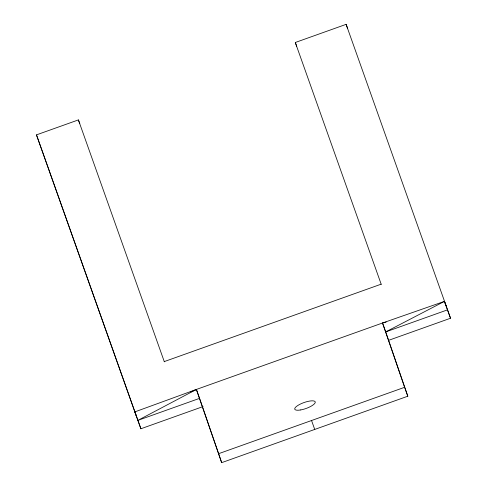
<?xml version="1.0" encoding="UTF-8"?>
<svg xmlns="http://www.w3.org/2000/svg" width="487" height="487" viewBox="0 0 487 487"><rect width="100%" height="100%" fill="white"/><g stroke="black" fill="none" stroke-linecap="round" stroke-linejoin="round"><path stroke-width="0.73" d="M190.874 391.932L196.383 389.448L382.52 323.003L444.448 301.374L446.122 305.939M203.097 406.56L140.883 428.767L36.47 134.875L78.395 119.912L79.789 123.716M381.254 284.414L295.299 42.491L346.117 24.35L347.511 28.155M164.229 361.604L381.132 284.183M388.316 340.443L450.53 318.236L447.468 309.866L385.71 331.909L407.808 396.211L221.67 462.65L196.383 389.448L134.802 411.905L136.476 416.464M218.48 453.744L404.618 387.299L382.52 323.003L386.179 322.023M295.299 42.491L296.693 46.295M36.47 134.875L140.883 428.767M382.52 323.003L385.71 331.909L444.448 301.374L447.468 309.866M404.618 387.299L407.808 396.211M311.546 420.524L314.736 429.431M199.329 397.666L196.383 389.448L137.821 420.397L199.573 398.354L221.67 462.65M346.117 24.35L450.53 318.236M78.395 119.912L164.35 361.835M300.753 409.932A10.872 3.141 -19.7 0 0 315.229 401.878A10.872 3.141 -19.7 0 0 298.988 404.788A10.872 3.141 -19.7 0 0 300.753 409.932"/></g></svg>
